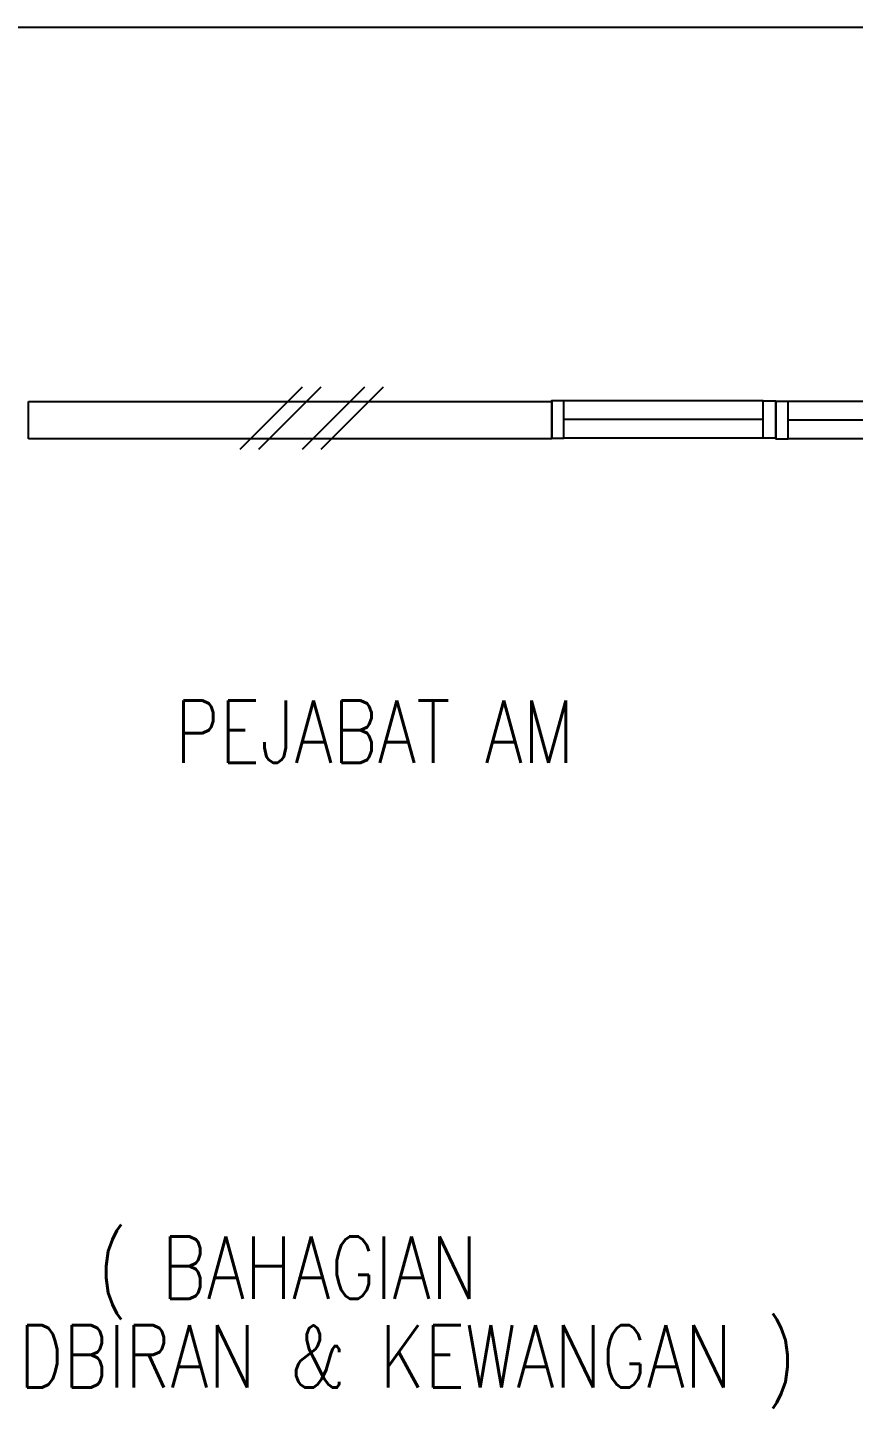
# Model space of a CAD drawing. Header units: millimetres. Extents: x 982 to 80582, y 687 to 58800.
# Drawn here: x 23314 to 26628, y 41043 to 46583 of the extents above; entities that cross this region are included whole.
import ezdxf
from ezdxf.enums import TextEntityAlignment as Align

# ---------------------------------------------------------------- set-up
doc = ezdxf.new("R2010")
doc.units = ezdxf.units.MM
for name, color, linetype in [('A-DRAIN', 9, 'Continuous'), ('A-ROOMSYM', 3, 'Continuous'), ('A-WALL', 1, 'Continuous'), ('A-WIN', 9, 'Continuous'), ('A-WLH', 7, 'Continuous')]:
    doc.layers.add(name, color=color, linetype=linetype)
doc.styles.add('style1', font='romans.shx', dxfattribs={"height": 750})

# ---------------------------------------------------------------- blocks, each defined once
blk = doc.blocks.new('A$C04C40081')
at = {"layer": 'A-WIN', "color": 8}
for p, q in [((850, 150), (50, 150)), ((850, 75), (50, 75)), ((850, 0), (50, 0))]:
    blk.add_line(p, q, dxfattribs=at)
at = {"layer": 'A-WIN', "color": 8, "linetype": 'Continuous'}
for points in [[(50, 150), (0, 150), (0, 0), (50, 0)], [(850, 150), (900, 150), (900, 0), (850, 0)]]:
    blk.add_lwpolyline(points, close=True, dxfattribs=at)

msp = doc.modelspace()

# ---------------------------------------------------------------- linework, layer by layer
at = {"layer": 'A-DRAIN', "color": 8, "linetype": 'Continuous', "ltscale": 1000}
msp.add_line((45367.1, 46583.1), (19867.1, 46583.1), dxfattribs=at)
at = {"layer": 'A-WALL', "color": 8, "linetype": 'Continuous', "ltscale": 900}
for p, q in [((23317.1, 45083.1), (25417.1, 45083.1)), ((23317.1, 44933.1), (23317.1, 45083.1)), ((25417.1, 45083.1), (25417.1, 44933.1)), ((25417.1, 44933.1), (23317.1, 44933.1))]:
    msp.add_line(p, q, dxfattribs=at)
at = {"layer": 'A-WLH', "color": 8}
for p, q in [((24166.9, 44891.5), (24416.9, 45141.5)), ((24241.9, 44891.5), (24491.9, 45141.5)), ((24416.9, 44891.5), (24666.9, 45141.5)), ((24491.9, 44891.5), (24741.9, 45141.5))]:
    msp.add_line(p, q, dxfattribs=at)

# ---------------------------------------------------------------- block references
at = {"layer": 'A-WIN', "color": 8}
for p in [(25415.6, 44936.1), (26316.4, 44932.4)]:
    msp.add_blockref('A$C04C40081', p, dxfattribs=at)

# ---------------------------------------------------------------- texts
at = {"layer": 'A-ROOMSYM', "color": 8, "style": 'style1', "width": 0.8}
for s, p in [('PEJABAT AM', (24706.2, 43633)), ('( BAHAGIAN ', (24426.5, 41482.7)), ('PENTADBIRAN & KEWANGAN )', (24426.5, 41125.9))]:
    msp.add_text(s, height=250, dxfattribs=at).set_placement(p, align=Align.CENTER)

doc.saveas('drawing.dxf')
